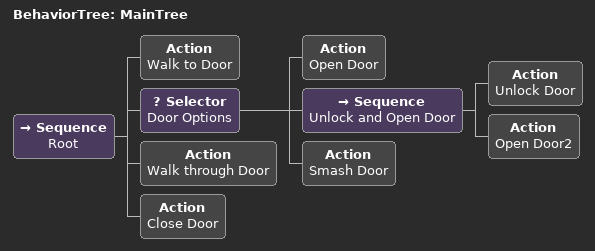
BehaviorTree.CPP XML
<root main_tree_to_execute="MainTree">
    <BehaviorTree ID="MainTree">
        <Sequence name="Root">
            <Action name="Walk to Door"/>
            <Selector name="Door Options">
                <Action name="Open Door"/>
                <Sequence name="Unlock and Open Door">
                    <Action name="Unlock Door"/>
                    <Action name="Open Door2"/>
                </Sequence>
                <Action name="Smash Door"/>
            </Selector>
            <Action name="Walk through Door"/>
            <Action name="Close Door"/>
        </Sequence>
    </BehaviorTree>
</root>
